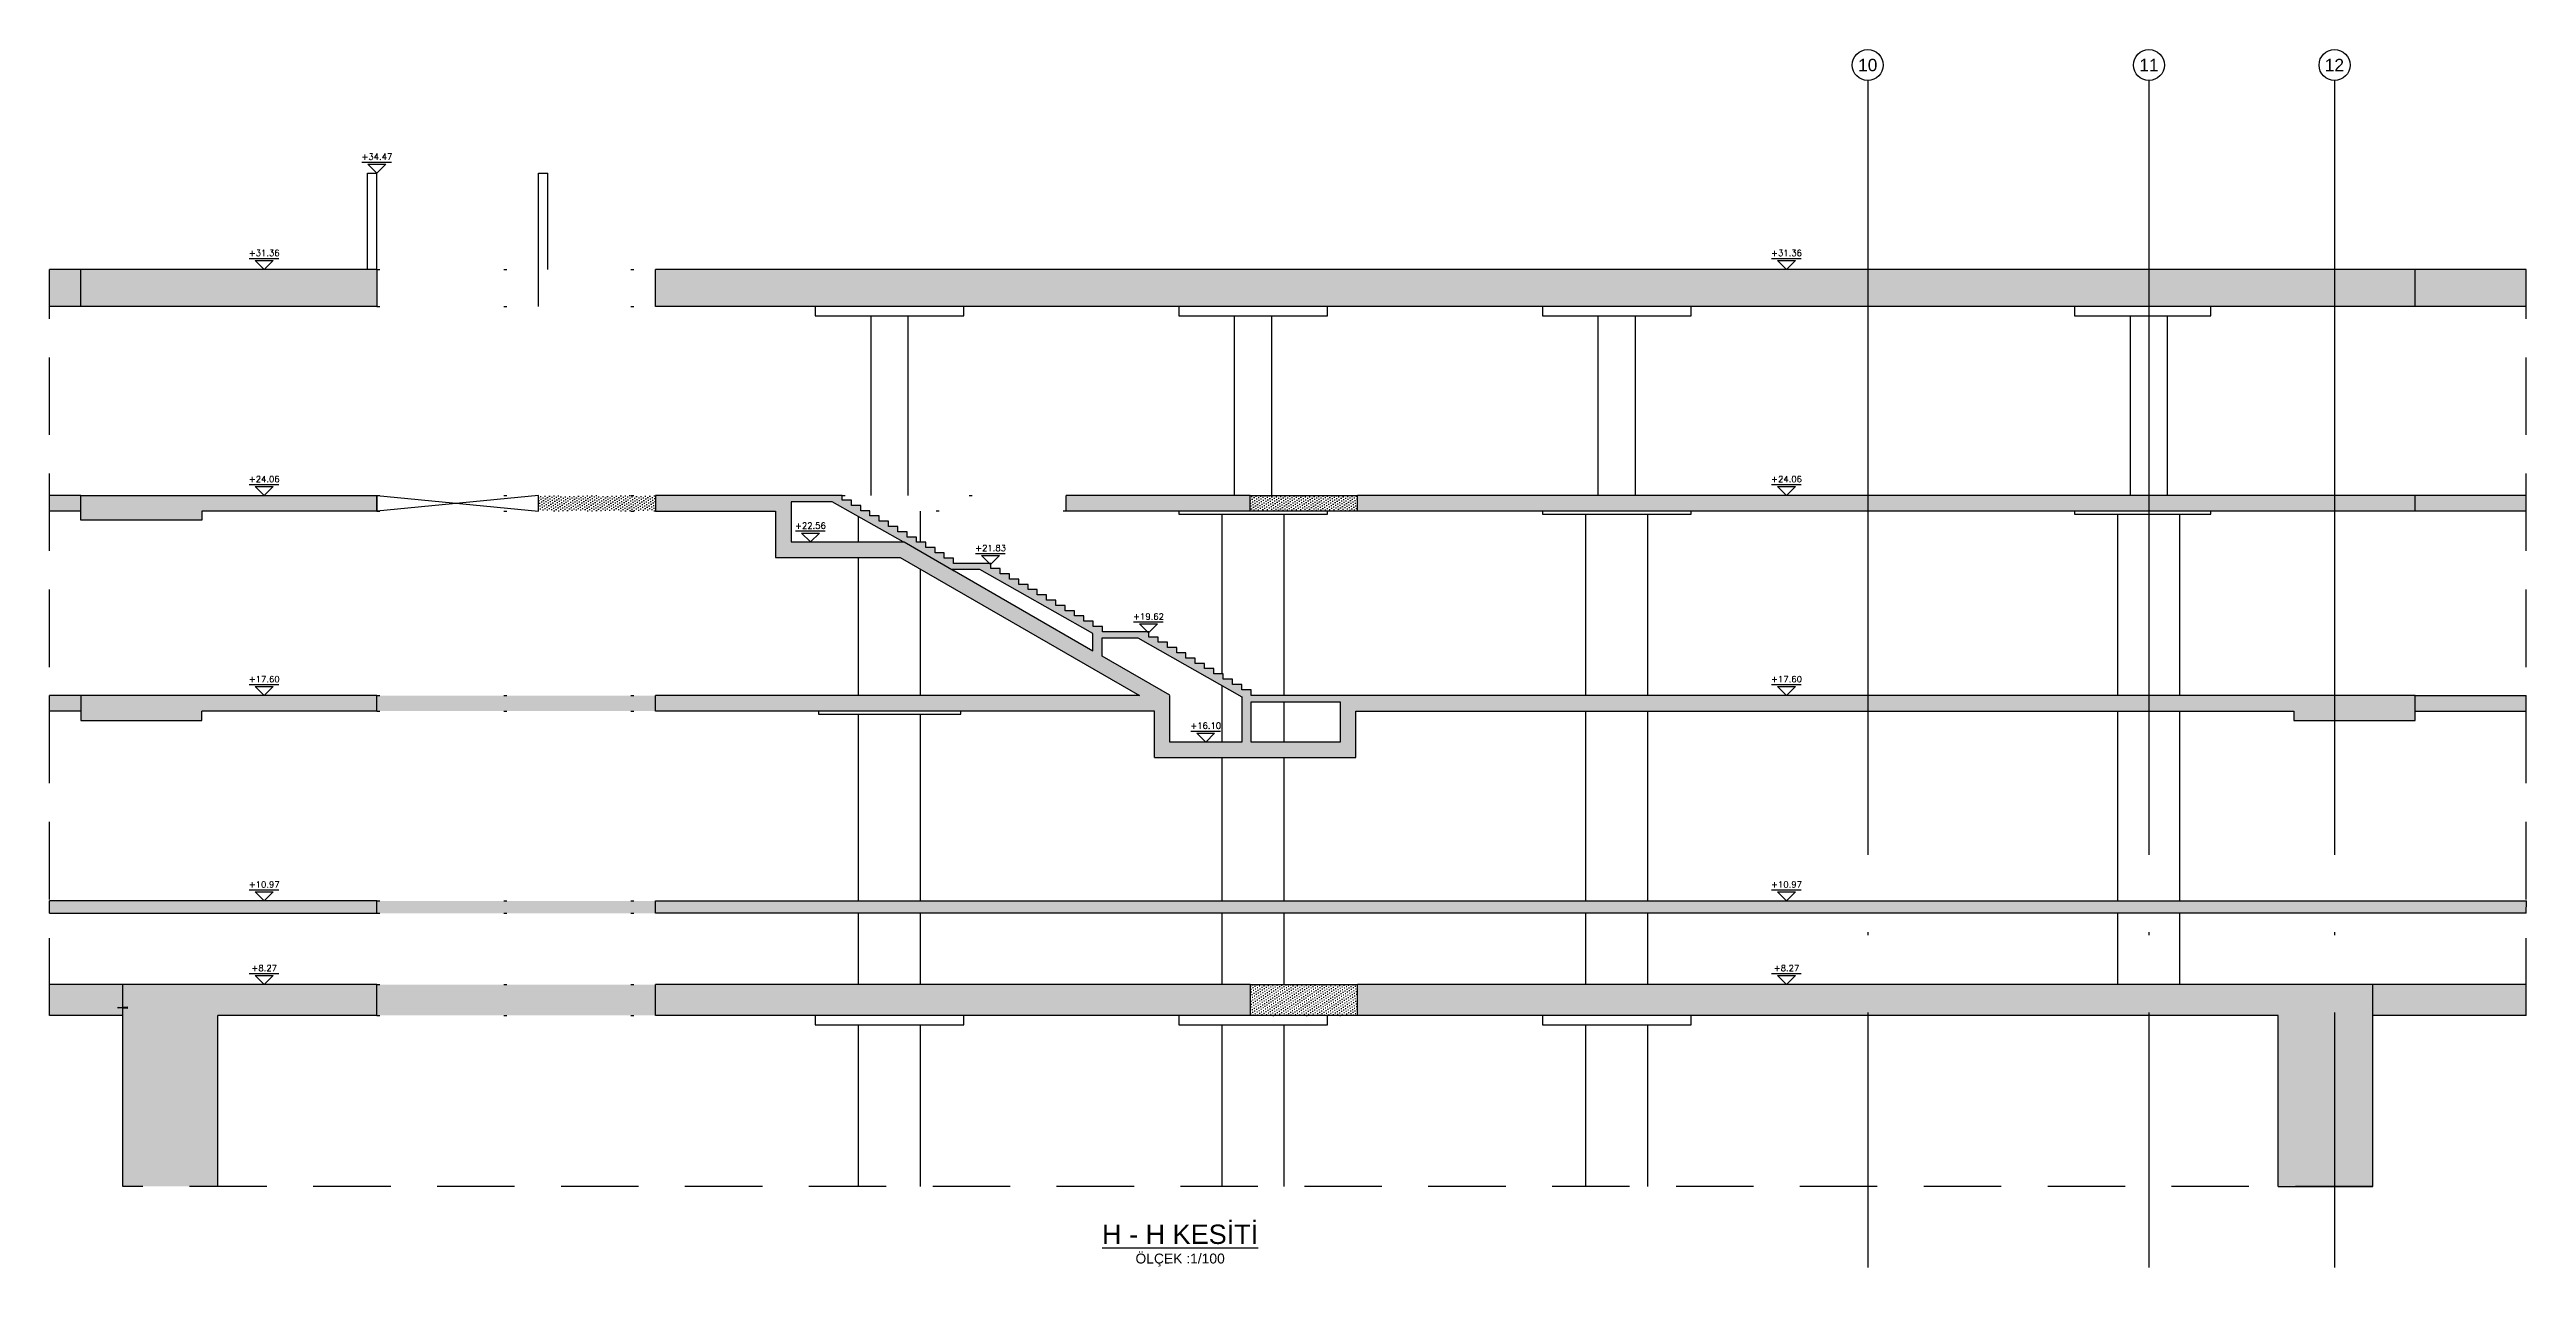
# Model space of a CAD drawing. Header units: millimetres. Extents: x 400392 to 401301, y 4543945 to 4544121.
# Drawn here: x 401129.1 to 401209, y 4543965.6 to 4544005 of the extents above; entities that cross this region are included whole.
import ezdxf
from ezdxf.enums import TextEntityAlignment as Align

# ---------------------------------------------------------------- set-up
doc = ezdxf.new("R2010")
doc.units = ezdxf.units.MM
for name, pattern in [('ACAD_ISO05W100', [33, 24, -3, 0, -3, 0, -3]), ('AKS', [3, 2.5, -0.25, 0, -0.25]), ('CIZGI', [0.4, 0.25, -0.15]), ('CONTINU', [0]), ('Dot', [4, 0, -4]), ('HIDDEN', [0.375, 0.25, -0.125])]:
    doc.linetypes.add(name, pattern=pattern)
for name, color, linetype in [('aks prota', 2, 'AKS'), ('caks prota', 4, 'Continuous'), ('görünüş prota', 4, 'Continuous'), ('iderzi_PROTA', 3, 'Continuous'), ('kesik prota', 2, 'CIZGI'), ('kesit prota', 1, 'Continuous'), ('kesit tarama prota', 252, 'Continuous'), ('kolon tarama prota', 252, 'Continuous'), ('kot prota', 4, 'Continuous'), ('PRT-CST-rc_level', 6, 'Continuous'), ('PRT-CST-rc_levermark', 4, 'Continuous'), ('st_s_su tutucu', 2, 'Continuous'), ('st_s_ölçü', 4, 'Continuous'), ('t35 prota', 3, 'Continuous'), ('taks prota', 7, 'Continuous'), ('tplan prota', 7, 'Continuous')]:
    doc.layers.add(name, color=color, linetype=linetype)
doc.styles.add('Arial', font='Arial.ttf')
doc.styles.add('OLCU', font='romanstw.shx')
doc.styles.add('TAKS', font='Arial Unicode.ttf')
pattern_1 = [(36, (400969.83751, 4543653.065206), (-0.014547592, 0.087543451), [0, -0.079375])]

# ---------------------------------------------------------------- blocks, each defined once
blk = doc.blocks.new('KOTK5')
at = {"layer": 'PRT-CST-rc_levermark'}
blk.add_line((217, 160), (-213, 160), dxfattribs=at)
blk.add_lwpolyline([(130, 130), (-130, 130), (0, 0)], close=True, dxfattribs=at)
at = {"layer": 'PRT-CST-rc_level', "style": 'OLCU'}
blk.add_attdef('000.00', text='', height=90, dxfattribs=at).set_placement((0, 193), align=Align.CENTER)
blk = doc.blocks.new('D')
at = {"layer": 'st_s_su tutucu', "linetype": 'CONTINU', "ltscale": 0.2}
for p, q in [((-39988, 52508), (-39993, 52508)), ((-39993, 52508), (-39993, 52507)), ((-39993, 52507), (-39991, 52506)), ((-39991, 52499), (-39992, 52499)), ((-39992, 52499), (-39992, 52498)), ((-39992, 52498), (-39991, 52498)), ((-39991, 52489), (-39992, 52489)), ((-39992, 52489), (-39992, 52488)), ((-39992, 52488), (-39991, 52488)), ((-39991, 52479), (-39992, 52479)), ((-39992, 52479), (-39992, 52478)), ((-39992, 52478), (-39991, 52478)), ((-39992, 52468), (-39992, 52469)), ((-39992, 52469), (-39991, 52469)), ((-39991, 52468), (-39992, 52468)), ((-39991, 52506), (-39991, 52499)), ((-39991, 52498), (-39991, 52489)), ((-39991, 52488), (-39991, 52479)), ((-39991, 52469), (-39991, 52478)), ((-39991, 52459), (-39991, 52468)), ((-39990, 52506), (-39988, 52507)), ((-39990, 52499), (-39990, 52506)), ((-39989, 52499), (-39990, 52499)), ((-39990, 52489), (-39990, 52498)), ((-39990, 52498), (-39989, 52498)), ((-39989, 52489), (-39990, 52489)), ((-39990, 52479), (-39990, 52488)), ((-39990, 52488), (-39989, 52488)), ((-39989, 52479), (-39990, 52479)), ((-39990, 52478), (-39989, 52478)), ((-39990, 52478), (-39990, 52469)), ((-39990, 52469), (-39989, 52469)), ((-39989, 52468), (-39990, 52468)), ((-39990, 52468), (-39990, 52459)), ((-39989, 52498), (-39989, 52499)), ((-39989, 52488), (-39989, 52489)), ((-39989, 52478), (-39989, 52479)), ((-39989, 52469), (-39989, 52468)), ((-39988, 52507), (-39988, 52508)), ((-39993, 52449), (-39991, 52450)), ((-39993, 52448), (-39993, 52449)), ((-39988, 52448), (-39993, 52448)), ((-39992, 52458), (-39992, 52459)), ((-39992, 52459), (-39991, 52459)), ((-39991, 52458), (-39992, 52458)), ((-39991, 52450), (-39991, 52458)), ((-39990, 52459), (-39989, 52459)), ((-39989, 52458), (-39990, 52458)), ((-39990, 52458), (-39990, 52450)), ((-39990, 52450), (-39988, 52449)), ((-39989, 52459), (-39989, 52458)), ((-39988, 52449), (-39988, 52448))]:
    blk.add_line(p, q, dxfattribs=at)

msp = doc.modelspace()

# ---------------------------------------------------------------- hatches: boundary and pattern name
at = {"layer": 'kesit tarama prota'}
h = msp.add_hatch(color=256, dxfattribs=at)
h.dxf.hatch_style = 1
h.paths.add_polyline_path([(401130.07785, 4543997.85699), (401129.06642, 4543997.85699), (401129.06642, 4543996.65699), (401130.07785, 4543996.65699)])
h.paths.add_polyline_path([(401139.63597, 4543997.85699), (401130.07785, 4543997.85699), (401130.07785, 4543996.65699), (401139.63597, 4543996.65699)])
h = msp.add_hatch(color=256, dxfattribs=at)
h.dxf.hatch_style = 1
h.paths.add_polyline_path([(401205.44237, 4543997.85699), (401148.63597, 4543997.85699), (401148.63597, 4543996.65699), (401205.44237, 4543996.65699)])
h = msp.add_hatch(color=256, dxfattribs=at)
h.dxf.hatch_style = 1
h.paths.add_polyline_path([(401209.03516, 4543997.85699), (401205.44237, 4543997.85699), (401205.44237, 4543996.65699), (401209.03516, 4543996.65699)])
h = msp.add_hatch(color=256, dxfattribs=at)
h.dxf.hatch_style = 1
h.paths.add_polyline_path([(401130.07541, 4543990.55699), (401129.06642, 4543990.55699), (401129.06642, 4543990.05699), (401130.07541, 4543990.05699)])
h.paths.add_polyline_path([(401139.63597, 4543990.55699), (401130.07541, 4543990.55699), (401130.07541, 4543989.75699), (401133.9884, 4543989.75699), (401133.9884, 4543990.05699), (401139.63597, 4543990.05699)])
h = msp.add_hatch(dxfattribs=at)
h.set_pattern_fill('DOTS', color=2, scale=0.05, angle=36)
h.set_pattern_definition(pattern_1)
h.paths.add_polyline_path([(401148.63597, 4543990.55699), (401144.85597, 4543990.55699), (401144.85597, 4543990.05699), (401148.63597, 4543990.05699)])
h = msp.add_hatch(color=256, dxfattribs=at)
h.dxf.hatch_style = 1
h.paths.add_polyline_path([(401205.44237, 4543984.09699), (401167.85883, 4543984.09699), (401167.85883, 4543984.28699), (401167.55883, 4543984.28699), (401167.55883, 4543984.45699), (401167.25883, 4543984.45699), (401167.25883, 4543984.62699), (401166.95883, 4543984.62699), (401166.95883, 4543984.79699), (401166.65883, 4543984.79699), (401166.65883, 4543984.96699), (401166.35883, 4543984.96699), (401166.35883, 4543985.13699), (401166.05883, 4543985.13699), (401166.05883, 4543985.30699), (401165.75883, 4543985.30699), (401165.75883, 4543985.47699), (401165.45883, 4543985.47699), (401165.45883, 4543985.64699), (401165.15883, 4543985.64699), (401165.15883, 4543985.81699), (401164.85883, 4543985.81699), (401164.85883, 4543985.98699), (401164.55883, 4543985.98699), (401164.55883, 4543986.15699), (401163.05882, 4543986.15699), (401163.05882, 4543986.32699), (401162.75882, 4543986.32699), (401162.75882, 4543986.49699), (401162.45882, 4543986.49699), (401162.45882, 4543986.66699), (401162.15882, 4543986.66699), (401162.15882, 4543986.83699), (401161.85882, 4543986.83699), (401161.85882, 4543987.00699), (401161.55882, 4543987.00699), (401161.55882, 4543987.17699), (401161.25882, 4543987.17699), (401161.25882, 4543987.34699), (401160.95882, 4543987.34699), (401160.95882, 4543987.51699), (401160.65882, 4543987.51699), (401160.65882, 4543987.68699), (401160.35882, 4543987.68699), (401160.35882, 4543987.85699), (401160.05882, 4543987.85699), (401160.05882, 4543988.02699), (401159.75882, 4543988.02699), (401159.75882, 4543988.19699), (401159.45882, 4543988.19699), (401159.45882, 4543988.36699), (401158.2565, 4543988.36699), (401158.2565, 4543988.53699), (401157.9565, 4543988.53699), (401157.9565, 4543988.70699), (401157.6565, 4543988.70699), (401157.6565, 4543988.87699), (401157.3565, 4543988.87699), (401157.3565, 4543989.04699), (401157.0565, 4543989.04699), (401157.0565, 4543989.21699), (401156.7565, 4543989.21699), (401156.7565, 4543989.38699), (401156.4565, 4543989.38699), (401156.4565, 4543989.55699), (401156.1565, 4543989.55699), (401156.1565, 4543989.72699), (401155.8565, 4543989.72699), (401155.8565, 4543989.89699), (401155.5565, 4543989.89699), (401155.5565, 4543990.06699), (401155.2565, 4543990.06699), (401155.2565, 4543990.23699), (401154.9565, 4543990.23699), (401154.9565, 4543990.40699), (401154.6565, 4543990.40699), (401154.6565, 4543990.55699), (401148.63597, 4543990.55699), (401148.63597, 4543990.05699), (401152.50678, 4543990.05699), (401152.50678, 4543988.55699), (401156.53043, 4543988.55699), (401164.25537, 4543984.09699), (401148.63597, 4543984.09699), (401148.63597, 4543983.59699), (401164.74183, 4543983.59699), (401164.74183, 4543982.09699), (401171.24183, 4543982.09699), (401171.24183, 4543983.59699), (401201.52937, 4543983.59699), (401201.52937, 4543983.29699), (401205.44237, 4543983.29699)])
h.paths.add_polyline_path([(401158.20593, 4543988.16699), (401159.1061, 4543988.16699), (401162.75082, 4543986.10164), (401162.75082, 4543985.54299)], flags=16)
h.paths.add_polyline_path([(401163.05082, 4543985.36978), (401163.05082, 4543985.95699), (401164.2061, 4543985.95699), (401167.55883, 4543984.05711), (401167.55883, 4543982.59699), (401165.24183, 4543982.59699), (401165.24183, 4543984.10481)], flags=16)
h.paths.add_polyline_path([(401167.85883, 4543983.89699), (401170.74183, 4543983.89699), (401170.74183, 4543982.59699), (401167.85883, 4543982.59699)], flags=16)
h.paths.add_polyline_path([(401156.63319, 4543989.05699), (401153.00678, 4543989.05699), (401153.00678, 4543990.35699), (401154.33907, 4543990.35699)], flags=16)
h = msp.add_hatch(color=256, dxfattribs=at)
h.dxf.hatch_style = 1
h.paths.add_polyline_path([(401167.829, 4543990.55699), (401161.889, 4543990.55699), (401161.889, 4543990.05699), (401167.829, 4543990.05699)])
h.paths.add_polyline_path([(401205.44237, 4543990.55699), (401171.29959, 4543990.55699), (401171.29959, 4543990.05699), (401205.44237, 4543990.05699)])
h = msp.add_hatch(dxfattribs=at)
h.set_pattern_fill('DOTS', color=2, scale=0.05, angle=36)
h.set_pattern_definition(pattern_1)
h.paths.add_polyline_path([(401171.29959, 4543990.55699), (401167.829, 4543990.55699), (401167.829, 4543990.05699), (401171.29959, 4543990.05699)])
h = msp.add_hatch(color=256, dxfattribs=at)
h.dxf.hatch_style = 1
h.paths.add_polyline_path([(401209.03516, 4543990.55699), (401205.44237, 4543990.55699), (401205.44237, 4543990.05699), (401209.03516, 4543990.05699)])
h = msp.add_hatch(color=256, dxfattribs=at)
h.dxf.hatch_style = 1
h.paths.add_polyline_path([(401130.07541, 4543984.09699), (401129.06642, 4543984.09699), (401129.06642, 4543983.59699), (401130.07541, 4543983.59699)])
h.paths.add_polyline_path([(401139.63597, 4543984.09699), (401130.07541, 4543984.09699), (401130.07541, 4543983.29699), (401133.9884, 4543983.29699), (401133.9884, 4543983.59699), (401139.63597, 4543983.59699)])
h = msp.add_hatch(dxfattribs=at)
h.set_pattern_fill('DOTS', color=2, scale=0.05, angle=36)
h.set_pattern_definition(pattern_1)
h.paths.add_polyline_path([(401148.63597, 4543984.09699), (401139.63597, 4543984.09699), (401139.63597, 4543983.59699), (401148.63597, 4543983.59699)])
h = msp.add_hatch(color=256, dxfattribs=at)
h.dxf.hatch_style = 1
h.paths.add_polyline_path([(401209.03516, 4543984.09699), (401205.44237, 4543984.09699), (401205.44237, 4543983.59699), (401209.03516, 4543983.59699)])
h = msp.add_hatch(color=256, dxfattribs=at)
h.dxf.hatch_style = 1
h.paths.add_polyline_path([(401139.63597, 4543977.46699), (401129.06642, 4543977.46699), (401129.06642, 4543977.06699), (401139.63597, 4543977.06699)])
h = msp.add_hatch(dxfattribs=at)
h.set_pattern_fill('DOTS', color=2, scale=0.05, angle=36)
h.set_pattern_definition(pattern_1)
h.paths.add_polyline_path([(401148.63597, 4543977.46699), (401139.63597, 4543977.46699), (401139.63597, 4543977.06699), (401148.63597, 4543977.06699)])
h = msp.add_hatch(color=256, dxfattribs=at)
h.dxf.hatch_style = 1
h.paths.add_polyline_path([(401209.04006, 4543977.46699), (401148.63597, 4543977.46699), (401148.63597, 4543977.06699), (401209.03516, 4543977.06699)])
h = msp.add_hatch(color=256, dxfattribs=at)
h.dxf.hatch_style = 1
h.paths.add_polyline_path([(401134.49536, 4543973.76699), (401139.63597, 4543973.76699), (401139.63597, 4543974.76699), (401129.06642, 4543974.76699), (401129.06642, 4543973.76699), (401131.43203, 4543973.76699), (401131.43203, 4543968.24889), (401134.49536, 4543968.24889)])
h = msp.add_hatch(dxfattribs=at)
h.set_pattern_fill('DOTS', color=2, scale=0.05, angle=36)
h.set_pattern_definition(pattern_1)
h.paths.add_polyline_path([(401148.63597, 4543974.76699), (401139.63597, 4543974.76699), (401139.63597, 4543973.76699), (401148.63597, 4543973.76699)])
h = msp.add_hatch(color=256, dxfattribs=at)
h.dxf.hatch_style = 1
h.paths.add_polyline_path([(401167.829, 4543974.76699), (401148.63597, 4543974.76699), (401148.63597, 4543973.76699), (401167.829, 4543973.76699)])
h = msp.add_hatch(dxfattribs=at)
h.set_pattern_fill('DOTS', color=2, scale=0.05, angle=36)
h.set_pattern_definition(pattern_1)
h.paths.add_polyline_path([(401171.29959, 4543974.76699), (401167.829, 4543974.76699), (401167.829, 4543973.76699), (401171.29959, 4543973.76699)])
h = msp.add_hatch(color=256, dxfattribs=at)
h.dxf.hatch_style = 1
h.paths.add_polyline_path([(401204.0813, 4543973.76699), (401209.03516, 4543973.76699), (401209.03516, 4543974.76699), (401171.29959, 4543974.76699), (401171.29959, 4543973.76699), (401201.01895, 4543973.76699), (401201.01895, 4543968.24889), (401204.0813, 4543968.24889)])

# ---------------------------------------------------------------- linework, layer by layer
at = {"layer": 'aks prota', "ltscale": 10}
for p, q in [((401187.77097, 4544003.95866), (401187.77097, 4543965.62974)), ((401196.85096, 4544003.95866), (401196.85096, 4543965.62974)), ((401202.84297, 4544003.95866), (401202.84297, 4543965.62974))]:
    msp.add_line(p, q, dxfattribs=at)
at = {"layer": 'caks prota', "ltscale": 0.05}
for centre in [(401187.77097, 4544004.45866), (401196.85096, 4544004.45866), (401202.84297, 4544004.45866)]:
    msp.add_circle(centre, 0.5, dxfattribs=at)
at = {"layer": 'görünüş prota'}
for p, q in [((401155.58985, 4543990.55699), (401155.58985, 4543996.35699)), ((401156.78985, 4543990.55699), (401156.78985, 4543996.35699)), ((401167.32883, 4543990.55699), (401167.32883, 4543996.35699)), ((401168.52883, 4543990.55699), (401168.52883, 4543996.35699)), ((401179.07135, 4543990.55699), (401179.07135, 4543996.35699)), ((401180.27135, 4543990.55699), (401180.27135, 4543996.35699)), ((401196.25096, 4543990.55699), (401196.25096, 4543996.35699)), ((401197.45096, 4543990.55699), (401197.45096, 4543996.35699)), ((401155.18985, 4543989.05699), (401155.18985, 4543989.87488)), ((401157.18985, 4543989.04699), (401157.18985, 4543990.05699)), ((401166.92883, 4543984.79699), (401166.92883, 4543989.95699)), ((401168.92883, 4543984.09699), (401168.92883, 4543989.95699)), ((401178.67135, 4543984.09699), (401178.67135, 4543989.95699)), ((401180.67135, 4543984.09699), (401180.67135, 4543989.95699)), ((401195.85096, 4543984.09699), (401195.85096, 4543989.95699)), ((401197.85096, 4543984.09699), (401197.85096, 4543989.95699)), ((401155.18985, 4543984.09699), (401155.18985, 4543988.55699)), ((401157.18985, 4543984.09699), (401157.18985, 4543988.17627)), ((401166.92883, 4543982.59699), (401166.92883, 4543984.4141)), ((401168.92883, 4543982.59699), (401168.92883, 4543983.89699)), ((401155.18985, 4543977.46699), (401155.18985, 4543983.49699)), ((401157.18985, 4543977.46699), (401157.18985, 4543983.49699)), ((401178.67135, 4543977.46699), (401178.67135, 4543983.59699)), ((401180.67135, 4543977.46699), (401180.67135, 4543983.59699)), ((401195.85096, 4543977.46699), (401195.85096, 4543983.59699)), ((401197.85096, 4543977.46699), (401197.85096, 4543983.59699)), ((401166.92883, 4543977.46699), (401166.92883, 4543982.09699)), ((401168.92883, 4543977.46699), (401168.92883, 4543982.09699)), ((401155.18985, 4543974.76699), (401155.18985, 4543977.06699)), ((401157.18985, 4543974.76699), (401157.18985, 4543977.06699)), ((401166.92883, 4543974.76699), (401166.92883, 4543977.06699)), ((401168.92883, 4543974.76699), (401168.92883, 4543977.06699)), ((401178.67135, 4543974.76699), (401178.67135, 4543977.06699)), ((401180.67135, 4543974.76699), (401180.67135, 4543977.06699)), ((401195.85096, 4543974.76699), (401195.85096, 4543977.06699)), ((401197.85096, 4543974.76699), (401197.85096, 4543977.06699)), ((401155.18985, 4543968.24889), (401155.18985, 4543973.46699)), ((401157.18985, 4543968.24889), (401157.18985, 4543973.46699)), ((401166.92883, 4543968.24889), (401166.92883, 4543973.46699)), ((401168.92883, 4543968.24889), (401168.92883, 4543973.46699)), ((401178.67135, 4543968.24889), (401178.67135, 4543973.46699)), ((401180.67135, 4543968.24889), (401180.67135, 4543973.46699))]:
    msp.add_line(p, q, dxfattribs=at)
for points in [[(401139.33597, 4543997.85699), (401139.33597, 4544000.96699)], [(401139.33597, 4544000.96699), (401139.63597, 4544000.96699)], [(401139.63597, 4543997.85699), (401139.63597, 4544000.96699)], [(401144.85597, 4543996.65699), (401144.85597, 4544000.96699)], [(401144.85597, 4544000.96699), (401145.15597, 4544000.96699)], [(401145.15597, 4543997.85699), (401145.15597, 4544000.96699)], [(401153.78985, 4543996.65699), (401153.78985, 4543996.35699), (401158.58985, 4543996.35699), (401158.58985, 4543996.65699)], [(401165.52883, 4543996.65699), (401165.52883, 4543996.35699), (401170.32883, 4543996.35699), (401170.32883, 4543996.65699)], [(401177.26781, 4543996.65699), (401177.26781, 4543996.35699), (401182.06781, 4543996.35699), (401182.06781, 4543996.65699)], [(401194.44743, 4543996.65699), (401194.44743, 4543996.35699), (401198.84743, 4543996.35699), (401198.84743, 4543996.65699)], [(401167.829, 4543990.55699), (401171.29959, 4543990.55699)], [(401165.52883, 4543990.05699), (401165.52883, 4543989.95699), (401170.32883, 4543989.95699), (401170.32883, 4543990.05699)], [(401171.29959, 4543990.05699), (401167.829, 4543990.05699)], [(401177.26781, 4543990.05699), (401177.26781, 4543989.95699), (401182.06781, 4543989.95699), (401182.06781, 4543990.05699)], [(401194.44743, 4543990.05699), (401194.44743, 4543989.95699), (401198.84743, 4543989.95699), (401198.84743, 4543990.05699)], [(401153.88985, 4543983.59699), (401153.88985, 4543983.49699), (401158.48985, 4543983.49699), (401158.48985, 4543983.59699)], [(401167.829, 4543974.76699), (401171.29959, 4543974.76699)], [(401153.78985, 4543973.76699), (401153.78985, 4543973.46699), (401158.58985, 4543973.46699), (401158.58985, 4543973.76699)], [(401165.52883, 4543973.76699), (401165.52883, 4543973.46699), (401170.32883, 4543973.46699), (401170.32883, 4543973.76699)], [(401171.29959, 4543973.76699), (401167.829, 4543973.76699)], [(401177.27035, 4543973.76699), (401177.27035, 4543973.46699), (401182.07035, 4543973.46699), (401182.07035, 4543973.76699)]]:
    msp.add_lwpolyline(points, dxfattribs=at)
at = {"layer": 'görünüş prota', "color": 4, "linetype": 'Dot'}
for points in [[(401139.63597, 4543997.85699), (401148.63597, 4543997.85699)], [(401139.63597, 4543996.65699), (401148.63597, 4543996.65699)], [(401139.63597, 4543990.55699), (401148.63597, 4543990.55699)], [(401154.6565, 4543990.55699), (401161.889, 4543990.55699)], [(401139.63597, 4543990.05699), (401148.63597, 4543990.05699)], [(401161.889, 4543990.05699), (401155.5565, 4543990.05699)], [(401139.63597, 4543984.09699), (401148.63597, 4543984.09699)], [(401139.63597, 4543983.59699), (401148.63597, 4543983.59699)], [(401139.63597, 4543977.46699), (401148.63597, 4543977.46699)], [(401139.63597, 4543977.06699), (401148.63597, 4543977.06699)], [(401139.63597, 4543974.76699), (401148.63597, 4543974.76699)], [(401139.63597, 4543973.76699), (401148.63597, 4543973.76699)]]:
    msp.add_lwpolyline(points, dxfattribs=at)
at = {"layer": 'iderzi_PROTA', "linetype": 'ACAD_ISO05W100', "ltscale": 2}
for p, q in [((401131.43203, 4543973.76699), (401131.43203, 4543974.76699)), ((401204.0813, 4543973.76699), (401204.0813, 4543974.76699))]:
    msp.add_line(p, q, dxfattribs=at)
at = {"layer": 'kesik prota', "ltscale": 10}
msp.add_line((401204.0813, 4543968.24889), (401131.43203, 4543968.24889), dxfattribs=at)
at = {"layer": 'kesik prota', "linetype": 'HIDDEN', "ltscale": 10}
for points in [[(401129.06642, 4543973.76699), (401129.06642, 4543997.85699)], [(401209.03516, 4543973.76699), (401209.03516, 4543997.85699)]]:
    msp.add_lwpolyline(points, dxfattribs=at)
at = {"layer": 'kesik prota', "ltscale": 10}
msp.add_lwpolyline([(401156.63319, 4543989.05699), (401156.6644, 4543989.05699), (401158.27001, 4543988.12999)], dxfattribs=at)
at = {"layer": 'kesit prota', "color": 1}
for p, q in [((401139.63597, 4543997.85699), (401129.06642, 4543997.85699)), ((401139.63597, 4543997.85699), (401139.63597, 4543996.65699)), ((401209.03516, 4543997.85699), (401148.63597, 4543997.85699)), ((401148.63597, 4543996.65699), (401148.63597, 4543997.85699)), ((401139.63597, 4543996.65699), (401129.06642, 4543996.65699)), ((401209.03516, 4543996.65699), (401148.63597, 4543996.65699)), ((401167.829, 4543990.55699), (401161.889, 4543990.55699)), ((401161.889, 4543990.05699), (401161.889, 4543990.55699)), ((401167.829, 4543990.05699), (401167.829, 4543990.55699)), ((401209.03516, 4543990.55699), (401171.29959, 4543990.55699)), ((401171.29959, 4543990.05699), (401171.29959, 4543990.55699)), ((401205.44237, 4543990.05699), (401205.44237, 4543990.55699)), ((401167.829, 4543990.05699), (401161.889, 4543990.05699)), ((401209.03516, 4543990.05699), (401171.29959, 4543990.05699)), ((401130.07541, 4543984.09699), (401129.06642, 4543984.09699)), ((401139.63597, 4543983.59699), (401139.63597, 4543984.09699)), ((401148.63597, 4543983.59699), (401148.63597, 4543984.09699)), ((401130.07541, 4543983.59699), (401129.06642, 4543983.59699)), ((401139.63597, 4543983.59699), (401133.9884, 4543983.59699)), ((401164.74183, 4543983.59699), (401148.63597, 4543983.59699)), ((401164.74183, 4543982.09699), (401164.74183, 4543983.59699)), ((401171.24183, 4543982.09699), (401171.24183, 4543983.59699)), ((401164.74183, 4543982.09699), (401171.24183, 4543982.09699)), ((401139.63597, 4543974.76699), (401129.06642, 4543974.76699)), ((401139.63597, 4543973.76699), (401139.63597, 4543974.76699)), ((401167.829, 4543974.76699), (401148.63597, 4543974.76699)), ((401148.63597, 4543973.76699), (401148.63597, 4543974.76699)), ((401167.829, 4543974.76699), (401167.829, 4543973.76699)), ((401209.03516, 4543974.76699), (401171.29959, 4543974.76699)), ((401171.29959, 4543973.76699), (401171.29959, 4543974.76699)), ((401131.43203, 4543973.76699), (401129.06642, 4543973.76699)), ((401131.43203, 4543968.24889), (401131.43203, 4543973.76699)), ((401139.63597, 4543973.76699), (401134.49536, 4543973.76699)), ((401134.49536, 4543968.24889), (401134.49536, 4543973.76699)), ((401167.829, 4543973.76699), (401148.63597, 4543973.76699)), ((401201.01895, 4543973.76699), (401171.29959, 4543973.76699)), ((401201.01895, 4543968.24889), (401201.01895, 4543973.76699)), ((401209.03516, 4543973.76699), (401204.0813, 4543973.76699)), ((401204.0813, 4543968.24889), (401204.0813, 4543973.76699))]:
    msp.add_line(p, q, dxfattribs=at)
at = {"layer": 'kesit prota'}
for p, q in [((401130.07785, 4543996.65699), (401130.07785, 4543997.85699)), ((401205.44237, 4543996.65699), (401205.44237, 4543997.85699))]:
    msp.add_line(p, q, dxfattribs=at)
at = {"layer": 'kesit prota', "color": 1}
for points in [[(401130.07541, 4543990.55699), (401129.06642, 4543990.55699)], [(401130.07541, 4543990.05699), (401129.06642, 4543990.05699)], [(401152.50678, 4543990.05699), (401152.50678, 4543988.55699), (401156.53043, 4543988.55699), (401164.25537, 4543984.09699), (401148.63597, 4543984.09699)], [(401159.1061, 4543988.16699), (401158.20593, 4543988.16699), (401162.75082, 4543985.54299), (401162.75082, 4543986.10164), (401159.1061, 4543988.16699)], [(401165.24183, 4543984.10481), (401163.05082, 4543985.36978), (401163.05082, 4543985.95699), (401164.2061, 4543985.95699), (401167.55883, 4543984.05711), (401167.55883, 4543982.59699)], [(401167.55883, 4543982.59699), (401165.24183, 4543982.59699), (401165.24183, 4543984.09699)]]:
    msp.add_lwpolyline(points, dxfattribs=at)
for points in [[(401130.07541, 4543990.55699), (401139.63597, 4543990.55699), (401139.63597, 4543990.05699), (401133.9884, 4543990.05699), (401133.9884, 4543989.75699), (401130.07541, 4543989.75699)], [(401156.63319, 4543989.05699), (401154.33907, 4543990.35699), (401153.00678, 4543990.35699), (401153.00678, 4543989.05699)], [(401167.85883, 4543983.89699), (401170.74183, 4543983.89699), (401170.74183, 4543982.59699), (401167.85883, 4543982.59699)]]:
    msp.add_lwpolyline(points, close=True, dxfattribs=at)
at = {"layer": 'kesit prota'}
for points in [[(401171.24183, 4543983.59699), (401201.52937, 4543983.59699), (401201.52937, 4543983.29699), (401205.44237, 4543983.29699), (401205.44237, 4543984.09699), (401167.85883, 4543984.09699), (401167.85883, 4543984.28699), (401167.55883, 4543984.28699), (401167.55883, 4543984.45699), (401167.25883, 4543984.45699), (401167.25883, 4543984.62699), (401166.95883, 4543984.62699), (401166.95883, 4543984.79699), (401166.65883, 4543984.79699), (401166.65883, 4543984.96699), (401166.35883, 4543984.96699), (401166.35883, 4543985.13699), (401166.05883, 4543985.13699), (401166.05883, 4543985.30699), (401165.75883, 4543985.30699), (401165.75883, 4543985.47699), (401165.45883, 4543985.47699), (401165.45883, 4543985.64699), (401165.15883, 4543985.64699), (401165.15883, 4543985.81699), (401164.85883, 4543985.81699), (401164.85883, 4543985.98699), (401164.55883, 4543985.98699), (401164.55883, 4543986.15699), (401163.05882, 4543986.15699), (401163.05882, 4543986.32699), (401162.75882, 4543986.32699), (401162.75882, 4543986.49699), (401162.45882, 4543986.49699), (401162.45882, 4543986.66699), (401162.15882, 4543986.66699), (401162.15882, 4543986.83699), (401161.85882, 4543986.83699), (401161.85882, 4543987.00699), (401161.55882, 4543987.00699), (401161.55882, 4543987.17699), (401161.25882, 4543987.17699), (401161.25882, 4543987.34699), (401160.95882, 4543987.34699), (401160.95882, 4543987.51699), (401160.65882, 4543987.51699), (401160.65882, 4543987.68699), (401160.35882, 4543987.68699), (401160.35882, 4543987.85699), (401160.05882, 4543987.85699), (401160.05882, 4543988.02699), (401159.75882, 4543988.02699), (401159.75882, 4543988.19699), (401159.45882, 4543988.19699), (401159.45882, 4543988.36699), (401158.2565, 4543988.36699), (401158.2565, 4543988.53699), (401157.9565, 4543988.53699), (401157.9565, 4543988.70699), (401157.6565, 4543988.70699), (401157.6565, 4543988.87699), (401157.3565, 4543988.87699), (401157.3565, 4543989.04699), (401157.0565, 4543989.04699), (401157.0565, 4543989.21699), (401156.7565, 4543989.21699), (401156.7565, 4543989.38699), (401156.4565, 4543989.38699), (401156.4565, 4543989.55699), (401156.1565, 4543989.55699), (401156.1565, 4543989.72699), (401155.8565, 4543989.72699), (401155.8565, 4543989.89699), (401155.5565, 4543989.89699), (401155.5565, 4543990.06699), (401155.2565, 4543990.06699), (401155.2565, 4543990.23699), (401154.9565, 4543990.23699), (401154.9565, 4543990.40699), (401154.6565, 4543990.40699), (401154.6565, 4543990.55699), (401148.63597, 4543990.55699), (401148.63597, 4543990.05699), (401152.50678, 4543990.05699)], [(401139.63597, 4543984.09699), (401130.07541, 4543984.09699), (401130.07541, 4543983.29699), (401133.9884, 4543983.29699), (401133.9884, 4543983.59699)], [(401205.44237, 4543984.09699), (401209.03516, 4543984.09699)], [(401205.44237, 4543983.59699), (401209.03516, 4543983.59699)], [(401129.06642, 4543977.06699), (401139.63597, 4543977.06699), (401139.63597, 4543977.46699), (401129.06642, 4543977.46699)], [(401209.03516, 4543977.06699), (401148.63597, 4543977.06699), (401148.63597, 4543977.46699), (401209.04006, 4543977.46699)], [(401209.03516, 4543977.06699), (401209.04006, 4543977.46699)], [(401209.03516, 4543973.76699), (401209.03516, 4543974.76699)]]:
    msp.add_lwpolyline(points, dxfattribs=at)
at = {"layer": 'kesit tarama prota'}
for points in [[(401129.06642, 4543996.65699), (401129.06642, 4543997.85699)], [(401209.03516, 4543996.65699), (401209.03516, 4543997.85699)], [(401129.06642, 4543990.05699), (401129.06642, 4543990.55699)], [(401209.03516, 4543990.05699), (401209.03516, 4543990.55699)], [(401129.06642, 4543983.59699), (401129.06642, 4543984.09699)], [(401209.03516, 4543983.59699), (401209.03516, 4543984.09699)], [(401129.06642, 4543977.06699), (401129.06642, 4543977.46699)], [(401201.01895, 4543968.24889), (401204.0813, 4543968.24889)]]:
    msp.add_lwpolyline(points, dxfattribs=at)
at = {"layer": 'kolon tarama prota', "color": 2}
msp.add_lwpolyline([(401139.63597, 4543990.05699), (401139.63597, 4543990.55699), (401144.85597, 4543990.05699), (401144.85597, 4543990.55699), (401139.63597, 4543990.05699), (401139.63597, 4543990.55699)], dxfattribs=at)

# ---------------------------------------------------------------- block references
at = {"layer": 'kot prota', "linetype": 'CONTINU', "ltscale": 0.1}
ref = msp.add_blockref('KOTK5', (401139.63597, 4544000.96699), dxfattribs=dict(at, xscale=-0.002222222222222221, yscale=0.002222222222222221, zscale=0.002222222222222222, rotation=1.399620875197627e-05))
ref.add_attrib('000.00', '+34.47', dxfattribs={"layer": 'PRT-CST-rc_level', "height": 0.2, "rotation": 0.000014, "style": 'OLCU'}).set_placement((401139.63597, 4544001.39618), align=Align.CENTER)
ref = msp.add_blockref('KOTK5', (401135.9983, 4543997.85699), dxfattribs=dict(at, xscale=-0.002222222222222222, yscale=0.002222222222222222, zscale=0.002222222222222222, rotation=359.9999999999902))
ref.add_attrib('000.00', '+31.36', dxfattribs={"layer": 'PRT-CST-rc_level', "height": 0.2, "style": 'OLCU'}).set_placement((401135.9983, 4543998.28618), align=Align.CENTER)
ref = msp.add_blockref('KOTK5', (401185.14947, 4543997.85699), dxfattribs=dict(at, xscale=-0.002222222222222222, yscale=0.002222222222222222, zscale=0.002222222222222222, rotation=359.9999999999902))
ref.add_attrib('000.00', '+31.36', dxfattribs={"layer": 'PRT-CST-rc_level', "height": 0.2, "style": 'OLCU'}).set_placement((401185.14947, 4543998.28618), align=Align.CENTER)
ref = msp.add_blockref('KOTK5', (401135.9983, 4543990.55699), dxfattribs=dict(at, xscale=-0.002222222222222222, yscale=0.002222222222222222, zscale=0.002222222222222222, rotation=359.9999999999902))
ref.add_attrib('000.00', '+24.06', dxfattribs={"layer": 'PRT-CST-rc_level', "height": 0.2, "style": 'OLCU'}).set_placement((401135.9983, 4543990.98618), align=Align.CENTER)
ref = msp.add_blockref('KOTK5', (401185.14947, 4543990.55699), dxfattribs=dict(at, xscale=-0.002222222222222222, yscale=0.002222222222222222, zscale=0.002222222222222222, rotation=359.9999999999902))
ref.add_attrib('000.00', '+24.06', dxfattribs={"layer": 'PRT-CST-rc_level', "height": 0.2, "style": 'OLCU'}).set_placement((401185.14947, 4543990.98618), align=Align.CENTER)
ref = msp.add_blockref('KOTK5', (401153.63419, 4543989.05699), dxfattribs=dict(at, xscale=-0.002222222222222222, yscale=0.002222222222222222, zscale=0.002222222222222222, rotation=359.9999999999902))
ref.add_attrib('000.00', '+22.56', dxfattribs={"layer": 'PRT-CST-rc_level', "height": 0.2, "style": 'OLCU'}).set_placement((401153.63419, 4543989.48618), align=Align.CENTER)
ref = msp.add_blockref('KOTK5', (401159.45082, 4543988.32999), dxfattribs=dict(at, xscale=-0.002222222222222222, yscale=0.002222222222222222, zscale=0.002222222222222222, rotation=359.9999999999902))
ref.add_attrib('000.00', '+21.83', dxfattribs={"layer": 'PRT-CST-rc_level', "height": 0.2, "style": 'OLCU'}).set_placement((401159.45082, 4543988.75918), align=Align.CENTER)
ref = msp.add_blockref('KOTK5', (401164.55083, 4543986.11999), dxfattribs=dict(at, xscale=-0.002222222222222222, yscale=0.002222222222222222, zscale=0.002222222222222222, rotation=359.9999999999902))
ref.add_attrib('000.00', '+19.62', dxfattribs={"layer": 'PRT-CST-rc_level', "height": 0.2, "style": 'OLCU'}).set_placement((401164.55083, 4543986.54918), align=Align.CENTER)
ref = msp.add_blockref('KOTK5', (401135.9983, 4543984.09699), dxfattribs=dict(at, xscale=-0.002222222222222222, yscale=0.002222222222222222, zscale=0.002222222222222222, rotation=359.9999999999902))
ref.add_attrib('000.00', '+17.60', dxfattribs={"layer": 'PRT-CST-rc_level', "height": 0.2, "style": 'OLCU'}).set_placement((401135.9983, 4543984.52618), align=Align.CENTER)
ref = msp.add_blockref('KOTK5', (401185.14947, 4543984.09699), dxfattribs=dict(at, xscale=-0.002222222222222222, yscale=0.002222222222222222, zscale=0.002222222222222222, rotation=359.9999999999902))
ref.add_attrib('000.00', '+17.60', dxfattribs={"layer": 'PRT-CST-rc_level', "height": 0.2, "style": 'OLCU'}).set_placement((401185.14947, 4543984.52618), align=Align.CENTER)
ref = msp.add_blockref('KOTK5', (401166.39633, 4543982.59699), dxfattribs=dict(at, xscale=-0.002222222222222222, yscale=0.002222222222222222, zscale=0.002222222222222222, rotation=359.9999999999902))
ref.add_attrib('000.00', '+16.10', dxfattribs={"layer": 'PRT-CST-rc_level', "height": 0.2, "style": 'OLCU'}).set_placement((401166.39633, 4543983.02618), align=Align.CENTER)
ref = msp.add_blockref('KOTK5', (401135.9983, 4543977.46699), dxfattribs=dict(at, xscale=-0.002222222222222222, yscale=0.002222222222222222, zscale=0.002222222222222222, rotation=359.9999999999902))
ref.add_attrib('000.00', '+10.97', dxfattribs={"layer": 'PRT-CST-rc_level', "height": 0.2, "style": 'OLCU'}).set_placement((401135.9983, 4543977.89618), align=Align.CENTER)
ref = msp.add_blockref('KOTK5', (401185.14947, 4543977.46699), dxfattribs=dict(at, xscale=-0.002222222222222222, yscale=0.002222222222222222, zscale=0.002222222222222222, rotation=359.9999999999902))
ref.add_attrib('000.00', '+10.97', dxfattribs={"layer": 'PRT-CST-rc_level', "height": 0.2, "style": 'OLCU'}).set_placement((401185.14947, 4543977.89618), align=Align.CENTER)
ref = msp.add_blockref('KOTK5', (401135.9983, 4543974.76699), dxfattribs=dict(at, xscale=-0.002222222222222222, yscale=0.002222222222222222, zscale=0.002222222222222222, rotation=359.9999999999902))
ref.add_attrib('000.00', '+8.27', dxfattribs={"layer": 'PRT-CST-rc_level', "height": 0.2, "style": 'OLCU'}).set_placement((401135.9983, 4543975.19618), align=Align.CENTER)
ref = msp.add_blockref('KOTK5', (401185.14947, 4543974.76699), dxfattribs=dict(at, xscale=-0.002222222222222222, yscale=0.002222222222222222, zscale=0.002222222222222222, rotation=359.9999999999902))
ref.add_attrib('000.00', '+8.27', dxfattribs={"layer": 'PRT-CST-rc_level', "height": 0.2, "style": 'OLCU'}).set_placement((401185.14947, 4543975.19618), align=Align.CENTER)
at = {"layer": 'st_s_ölçü', "xscale": 0.004999999999999998, "yscale": 0.004999999999999998, "zscale": 0.004999999999999998, "rotation": 270}
msp.add_blockref('D', (400869.04108, 4543774.06583), dxfattribs=at)

# ---------------------------------------------------------------- texts
at = {"layer": 't35 prota', "style": 'Arial'}
msp.add_text('ÖLÇEK :1/100', height=0.32, rotation=0.0117947, dxfattribs=at).set_placement((401165.57017, 4543965.90329), align=Align.MIDDLE)
at = {"layer": 'taks prota', "style": 'TAKS'}
for s, p in [('10', (401187.77097, 4544004.45866)), ('11', (401196.85096, 4544004.45866)), ('12', (401202.83997, 4544004.45866))]:
    msp.add_text(s, height=0.4, dxfattribs=at).set_placement(p, align=Align.MIDDLE_CENTER)
at = {"layer": 'tplan prota', "style": 'Arial'}
msp.add_text('%%UH - H KESİTİ', height=0.625, rotation=0.0117947, dxfattribs=at).set_placement((401165.56999, 4543966.77829), align=Align.MIDDLE)

doc.saveas('drawing.dxf')
